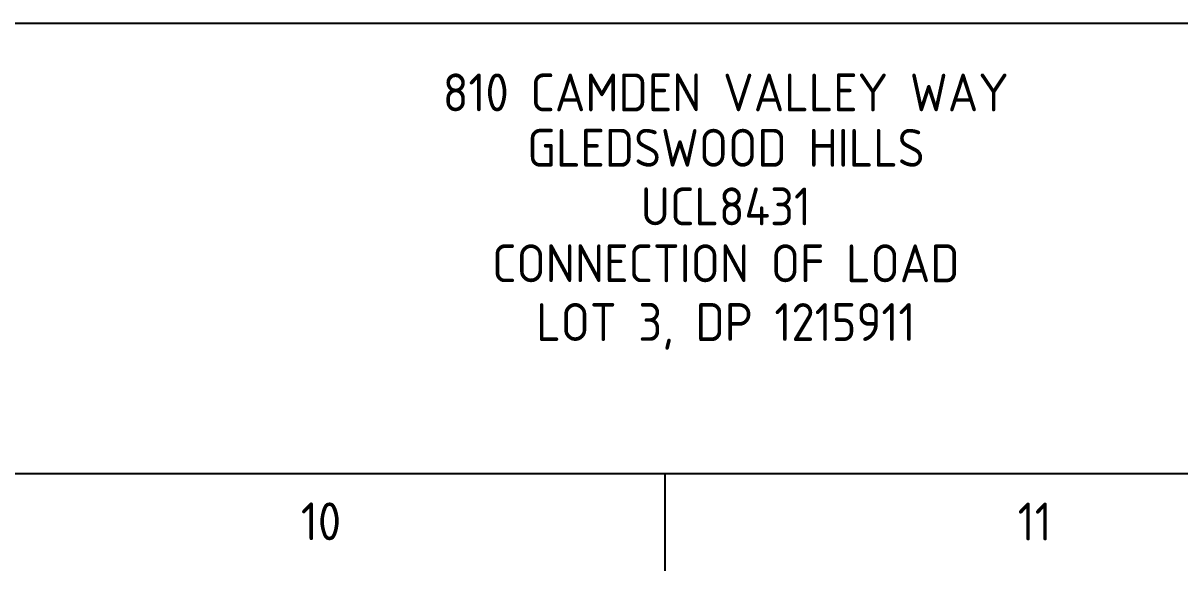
# Paper-space layout 'Sheet(2)' of a CAD drawing. Header units: metres, sheet in millimetres. Extents: x -18 to 816, y -3 to 586.
# Drawn here: x 601.8 to 708.8, y -0.1 to 50.6 of the extents above; entities that cross this region are included whole.
import ezdxf
from ezdxf.enums import TextEntityAlignment as Align

# ---------------------------------------------------------------- set-up
doc = ezdxf.new("R2010")
doc.units = ezdxf.units.M
doc.layers.add('Notes', color=7, linetype='Continuous')
doc.layers.add('SupportsUG_SP_EXT', color=7, linetype='Continuous')
doc.styles.add('iecISOCP', font='isocp.shx')
doc.styles.get("Standard").update_dxf_attribs({"font": 'arial.ttf'})

# ---------------------------------------------------------------- blocks, each defined once
blk = doc.blocks.new('A1_FRAME_TITLE')
at = {"layer": 'Notes', "linetype": 'Continuous'}
blk.add_line((678.72, 5.97), (678.72, -3.03), dxfattribs=at)
at = {"layer": 'Notes', "linetype": 'Continuous', "flags": 128}
for points in [[(123.8, 47.62), (824.37, 47.62)], [(123.8, 5.97), (824.37, 5.97)]]:
    blk.add_lwpolyline(points, dxfattribs=at)
at = {"layer": 'Notes', "style": 'iecISOCP'}
for s, p in [('10', (645.06, -0.2)), ('11', (711.36, -0.22))]:
    blk.add_text(s, height=3.5, dxfattribs=at).set_placement(p)
at = {"layer": 'Notes', "style": 'iecISOCP', "flags": 8}
blk.add_attdef('VERSION_NO', text='', height=2.5, rotation=90, dxfattribs=at).set_placement((302.04, 43.81), align=Align.MIDDLE_CENTER)
at = {"layer": 'Notes', "style": 'iecISOCP'}
for tag, p in [('CAP_NO', (513.19, 43.46)), ('IE_NUM', (513.05, 37.81)), ('REF_No_1', (335.24, 32.31)), ('REF_1', (362.52, 32.31)), ('GEN_WO', (441.71, 31.76)), ('HV_SWITCH', (513.46, 32.16)), ('REF_No_2', (335.24, 26.31)), ('REF_2', (362.52, 26.31)), ('OH_WO', (441.71, 25.81)), ('UBD_REF', (513.05, 25.83)), ('REF_No_3', (335.24, 20.31)), ('REF_3', (362.52, 20.31)), ('UG_WO', (441.71, 20.05)), ('GIS_MAP_No', (513.05, 20.04)), ('REF_No_4', (335.24, 14.31)), ('REF_4', (362.52, 14.31)), ('SUB_WO', (441.71, 13.81)), ('HV_OP_DIAG', (513.33, 14.2)), ('LGA', (512.95, 7.78)), ('ExportID', (9.08, 2.39))]:
    blk.add_attdef(tag, p, '', height=2.5, dxfattribs=at)
at = {"layer": 'Notes'}
blk.add_attdef('DRAFT_NUM', (29.9, 23.29), '', height=2.5, rotation=90, dxfattribs=at)
at = {"layer": 'Notes', "style": 'iecISOCP'}
for tag, height, p in [('T1', 3.5, (684.37, 39.47)), ('T2', 3.5, (684.37, 34.35)), ('scale', 2.5, (567.76, 33.27)), ('T3', 3.5, (684.37, 28.92)), ('DRAWN', 2.5, (567.76, 24.93)), ('T4', 3.5, (684.37, 23.66)), ('T5', 3.5, (684.37, 18.23)), ('REV', 5, (820.05, 17.1)), ('DATE', 2.5, (567.76, 16.88)), ('T6', 3.5, (684.37, 12.97)), ('CHD', 2.5, (567.76, 8.37)), ('DESIGN', 2.5, (605.62, 9.15))]:
    blk.add_attdef(tag, text='', height=height, dxfattribs=at).set_placement(p, align=Align.CENTER)
blk.add_attdef('NUM', text='', height=7, dxfattribs=at).set_placement((792.37, 20.12), align=Align.MIDDLE_CENTER)
for tag, p in [('NS', (790.71, 8.12)), ('SHTS', (805.41, 8.12))]:
    blk.add_attdef(tag, text='', height=2.5, dxfattribs=at).set_placement(p, align=Align.MIDDLE)
at = {"layer": 'Notes', "style": 'iecISOCP', "flags": 1}
for tag, p in [('ProjectType', (14.17, -26.8)), ('ProjectNumber', (23.56, -26.82)), ('DrawingNumber', (35.51, -26.8)), ('ProjectDescription', (47.56, -26.83)), ('ExportDate', (60.28, -26.79)), ('ExportUserName', (69.15, -26.8)), ('DesignerCompanyName', (81.48, -26.79)), ('ExportAreaOfInterest', (97.1, -26.81)), ('GIS_SUCCESS', (112, -26.78)), ('CAD_SUCCESS', (121.79, -26.78)), ('DEPOTCODE', (132.11, -26.88)), ('ExportCategories', (140.08, -26.8)), ('Comments', (154.38, -26.88))]:
    blk.add_attdef(tag, p, '', height=1, dxfattribs=at)

psp = doc.layouts.new('Sheet(2)')

# ---------------------------------------------------------------- block references
at = {"layer": 'SupportsUG_SP_EXT'}
ref = psp.add_blockref('A1_FRAME_TITLE', (-17.6, 2.95), dxfattribs=at)
ref.add_attrib('T1', '810 CAMDEN VALLEY WAY', dxfattribs={"layer": 'Notes', "height": 3.5, "style": 'iecISOCP'}).set_placement((666.77, 42.41), align=Align.CENTER)
ref.add_attrib('T2', 'GLEDSWOOD HILLS', dxfattribs={"layer": 'Notes', "height": 3.5, "style": 'iecISOCP'}).set_placement((666.77, 37.29), align=Align.CENTER)
ref.add_attrib('T3', 'UCL8431', dxfattribs={"layer": 'Notes', "height": 3.5, "style": 'iecISOCP'}).set_placement((666.77, 31.87), align=Align.CENTER)
ref.add_attrib('T4', 'CONNECTION OF LOAD', dxfattribs={"layer": 'Notes', "height": 3.5, "style": 'iecISOCP'}).set_placement((666.77, 26.61), align=Align.CENTER)
ref.add_attrib('T5', 'LOT 3, DP 1215911', dxfattribs={"layer": 'Notes', "height": 3.5, "style": 'iecISOCP'}).set_placement((666.77, 21.18), align=Align.CENTER)

doc.saveas('drawing.dxf')
